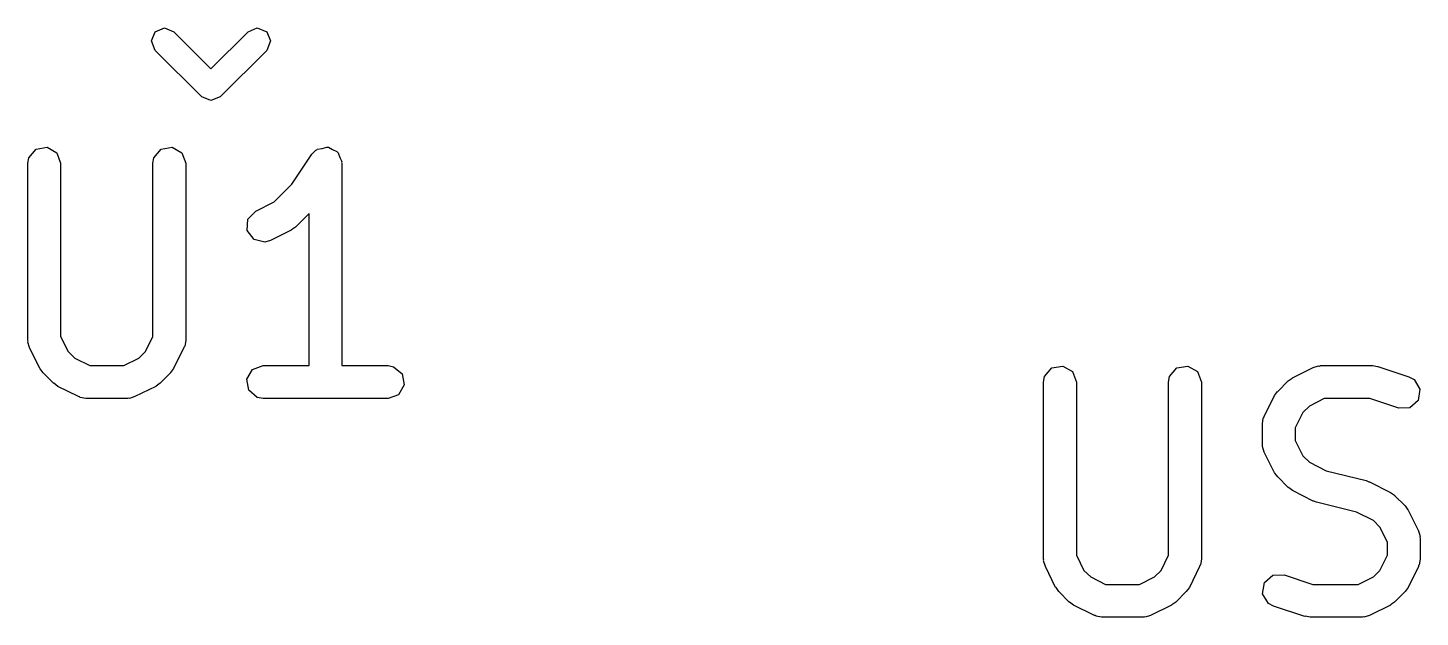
# Model space of a CAD drawing. Extents: x 83.3 to 116.7, y -117 to -83.4.
# Drawn here: x 99.16 to 105.53, y -107.53 to -104.83 of the extents above; entities that cross this region are included whole.
import ezdxf

# ---------------------------------------------------------------- set-up
doc = ezdxf.new("R2010")
doc.units = 0
doc.layers.add('BLACK', color=7, linetype='CONTINUOUS')

msp = doc.modelspace()

# ---------------------------------------------------------------- linework, layer by layer
at = {"layer": 'BLACK', "linetype": 'CONTINUOUS'}
for p, q in [((99.7279, -104.893), (99.7454, -104.851)), ((99.7454, -104.851), (99.7879, -104.833)), ((99.7879, -104.833), (99.8303, -104.851)), ((99.8303, -104.851), (100, -105.02)), ((100, -105.02), (100.17, -104.851)), ((100.17, -104.851), (100.212, -104.833)), ((100.212, -104.833), (100.255, -104.851)), ((100.255, -104.851), (100.272, -104.893)), ((99.7454, -104.936), (99.7279, -104.893)), ((99.9576, -105.148), (99.7454, -104.936)), ((100.255, -104.936), (100.042, -105.148)), ((100.272, -104.893), (100.255, -104.936)), ((100, -105.165), (99.9576, -105.148)), ((100.042, -105.148), (100, -105.165)), ((99.2006, -105.387), (99.2511, -105.379)), ((99.2511, -105.379), (99.2955, -105.404)), ((99.772, -105.387), (99.8225, -105.379)), ((99.8225, -105.379), (99.867, -105.404)), ((100.486, -105.387), (100.508, -105.384)), ((100.508, -105.384), (100.529, -105.378)), ((100.529, -105.378), (100.533, -105.379)), ((100.533, -105.379), (100.537, -105.379)), ((100.537, -105.379), (100.556, -105.389)), ((99.1631, -105.452), (99.1676, -105.427)), ((99.1676, -105.427), (99.2006, -105.387)), ((99.2955, -105.404), (99.3131, -105.452)), ((99.7345, -105.452), (99.739, -105.427)), ((99.739, -105.427), (99.772, -105.387)), ((99.867, -105.404), (99.8845, -105.452)), ((100.37, -105.547), (100.461, -105.411)), ((100.461, -105.411), (100.479, -105.392)), ((100.479, -105.392), (100.484, -105.391)), ((100.484, -105.391), (100.486, -105.387)), ((100.556, -105.389), (100.576, -105.398)), ((100.576, -105.398), (100.578, -105.402)), ((100.578, -105.402), (100.581, -105.404)), ((100.581, -105.404), (100.589, -105.425)), ((100.589, -105.425), (100.598, -105.444)), ((100.598, -105.444), (100.597, -105.448)), ((100.597, -105.448), (100.599, -105.452)), ((99.1631, -106.262), (99.1631, -105.452)), ((99.3131, -105.452), (99.3131, -106.244)), ((99.7345, -106.244), (99.7345, -105.452)), ((99.8845, -105.452), (99.8845, -106.262)), ((100.599, -105.452), (100.599, -106.377)), ((100.289, -105.629), (100.37, -105.547)), ((100.205, -105.671), (100.289, -105.629)), ((100.169, -105.708), (100.205, -105.671)), ((100.449, -105.681), (100.386, -105.744)), ((100.449, -106.377), (100.449, -105.681)), ((100.166, -105.759), (100.169, -105.708)), ((100.197, -105.801), (100.166, -105.759)), ((100.367, -105.758), (100.272, -105.805)), ((100.368, -105.756), (100.367, -105.758)), ((100.386, -105.744), (100.368, -105.756)), ((100.247, -105.813), (100.197, -105.801)), ((100.272, -105.805), (100.247, -105.813)), ((99.1646, -106.266), (99.1631, -106.262)), ((99.1636, -106.27), (99.1646, -106.266)), ((99.171, -106.295), (99.1636, -106.27)), ((99.3131, -106.244), (99.3474, -106.313)), ((99.7003, -106.313), (99.7345, -106.244)), ((99.8845, -106.262), (99.88, -106.288)), ((99.2186, -106.391), (99.171, -106.295)), ((99.3474, -106.313), (99.3778, -106.343)), ((99.6699, -106.343), (99.7003, -106.313)), ((99.8766, -106.295), (99.829, -106.391)), ((99.8771, -106.291), (99.8766, -106.295)), ((99.88, -106.288), (99.8771, -106.291)), ((99.2198, -106.392), (99.2186, -106.391)), ((99.2327, -106.41), (99.2198, -106.392)), ((99.3778, -106.343), (99.4463, -106.377)), ((99.4463, -106.377), (99.6013, -106.377)), ((99.6013, -106.377), (99.6699, -106.343)), ((99.829, -106.391), (99.8156, -106.409)), ((100.164, -106.439), (100.19, -106.395)), ((100.19, -106.395), (100.238, -106.377)), ((100.238, -106.377), (100.449, -106.377)), ((100.599, -106.377), (100.81, -106.377)), ((100.81, -106.377), (100.835, -106.382)), ((100.835, -106.382), (100.874, -106.415)), ((103.81, -106.427), (103.843, -106.387)), ((103.843, -106.387), (103.894, -106.379)), ((103.894, -106.379), (103.938, -106.404)), ((103.938, -106.404), (103.956, -106.452)), ((104.382, -106.427), (104.415, -106.387)), ((104.415, -106.387), (104.465, -106.379)), ((104.465, -106.379), (104.51, -106.404)), ((104.51, -106.404), (104.527, -106.452)), ((104.943, -106.433), (105.038, -106.385)), ((105.038, -106.385), (105.063, -106.378)), ((105.063, -106.378), (105.067, -106.379)), ((105.067, -106.379), (105.071, -106.377)), ((105.071, -106.377), (105.31, -106.377)), ((105.31, -106.377), (105.332, -106.381)), ((105.332, -106.381), (105.333, -106.381)), ((105.333, -106.381), (105.476, -106.429)), ((99.2803, -106.458), (99.2327, -106.41)), ((99.2818, -106.458), (99.2803, -106.458)), ((99.2998, -106.472), (99.2818, -106.458)), ((99.7673, -106.458), (99.749, -106.471)), ((99.8149, -106.41), (99.7673, -106.458)), ((99.8156, -106.409), (99.8149, -106.41)), ((100.173, -106.49), (100.164, -106.439)), ((100.883, -106.465), (100.858, -106.51)), ((100.874, -106.415), (100.883, -106.465)), ((103.806, -106.452), (103.81, -106.427)), ((103.806, -107.262), (103.806, -106.452)), ((103.956, -106.452), (103.956, -107.244)), ((104.377, -106.452), (104.382, -106.427)), ((104.377, -107.244), (104.377, -106.452)), ((104.527, -106.452), (104.527, -107.262)), ((104.876, -106.495), (104.923, -106.447)), ((104.923, -106.447), (104.942, -106.434)), ((104.942, -106.434), (104.943, -106.433)), ((105.476, -106.429), (105.499, -106.441)), ((105.499, -106.441), (105.526, -106.485)), ((99.395, -106.519), (99.2998, -106.472)), ((99.3995, -106.52), (99.395, -106.519)), ((99.4029, -106.523), (99.3995, -106.52)), ((99.4286, -106.527), (99.4029, -106.523)), ((99.619, -106.527), (99.4286, -106.527)), ((99.6233, -106.526), (99.619, -106.527)), ((99.6276, -106.527), (99.6233, -106.526)), ((99.6526, -106.519), (99.6276, -106.527)), ((99.7478, -106.472), (99.6526, -106.519)), ((99.749, -106.471), (99.7478, -106.472)), ((100.212, -106.523), (100.173, -106.49)), ((100.238, -106.527), (100.212, -106.523)), ((100.81, -106.527), (100.238, -106.527)), ((100.858, -106.51), (100.81, -106.527)), ((104.814, -106.609), (104.861, -106.514)), ((104.861, -106.514), (104.875, -106.496)), ((104.875, -106.496), (104.876, -106.495)), ((105.089, -106.527), (105.021, -106.562)), ((105.297, -106.527), (105.089, -106.527)), ((105.429, -106.571), (105.297, -106.527)), ((105.526, -106.485), (105.518, -106.536)), ((104.99, -106.592), (104.956, -106.661)), ((105.021, -106.562), (104.99, -106.592)), ((105.48, -106.57), (105.429, -106.571)), ((105.518, -106.536), (105.48, -106.57)), ((104.806, -106.643), (104.81, -106.617)), ((104.806, -106.738), (104.806, -106.643)), ((104.81, -106.617), (104.813, -106.614)), ((104.813, -106.614), (104.814, -106.609)), ((104.956, -106.661), (104.956, -106.72)), ((104.956, -106.72), (104.99, -106.789)), ((104.807, -106.742), (104.806, -106.738)), ((104.806, -106.747), (104.807, -106.742)), ((104.814, -106.772), (104.806, -106.747)), ((104.861, -106.867), (104.814, -106.772)), ((104.99, -106.789), (105.021, -106.819)), ((105.021, -106.819), (105.098, -106.858)), ((104.863, -106.868), (104.861, -106.867)), ((104.876, -106.886), (104.863, -106.868)), ((104.923, -106.934), (104.876, -106.886)), ((105.098, -106.858), (105.28, -106.903)), ((105.28, -106.903), (105.292, -106.909)), ((105.292, -106.909), (105.295, -106.909)), ((105.295, -106.909), (105.391, -106.957)), ((104.925, -106.935), (104.923, -106.934)), ((104.943, -106.948), (104.925, -106.935)), ((105.038, -106.996), (104.943, -106.948)), ((105.391, -106.957), (105.409, -106.97)), ((105.409, -106.97), (105.41, -106.971)), ((105.41, -106.971), (105.458, -107.018)), ((105.041, -106.996), (105.038, -106.996)), ((105.053, -107.001), (105.041, -106.996)), ((105.236, -107.047), (105.053, -107.001)), ((105.458, -107.018), (105.471, -107.037)), ((105.471, -107.037), (105.472, -107.038)), ((105.472, -107.038), (105.519, -107.133)), ((105.313, -107.085), (105.236, -107.047)), ((105.343, -107.116), (105.313, -107.085)), ((105.377, -107.184), (105.343, -107.116)), ((105.519, -107.133), (105.527, -107.158)), ((105.527, -107.158), (105.526, -107.162)), ((105.526, -107.162), (105.527, -107.167)), ((105.527, -107.167), (105.527, -107.262)), ((105.377, -107.244), (105.377, -107.184)), ((103.807, -107.266), (103.806, -107.262)), ((103.806, -107.27), (103.807, -107.266)), ((103.814, -107.295), (103.806, -107.27)), ((103.861, -107.391), (103.814, -107.295)), ((103.956, -107.244), (103.99, -107.313)), ((104.343, -107.313), (104.377, -107.244)), ((104.519, -107.295), (104.472, -107.391)), ((104.52, -107.291), (104.519, -107.295)), ((104.523, -107.288), (104.52, -107.291)), ((104.527, -107.262), (104.523, -107.288)), ((105.343, -107.313), (105.377, -107.244)), ((105.519, -107.295), (105.472, -107.391)), ((105.52, -107.291), (105.519, -107.295)), ((105.523, -107.288), (105.52, -107.291)), ((105.527, -107.262), (105.523, -107.288)), ((103.99, -107.313), (104.021, -107.343)), ((104.021, -107.343), (104.089, -107.377)), ((104.244, -107.377), (104.313, -107.343)), ((104.313, -107.343), (104.343, -107.313)), ((104.815, -107.369), (104.853, -107.335)), ((104.853, -107.335), (104.905, -107.334)), ((104.905, -107.334), (105.036, -107.377)), ((105.244, -107.377), (105.313, -107.343)), ((105.313, -107.343), (105.343, -107.313)), ((103.863, -107.392), (103.861, -107.391)), ((103.876, -107.41), (103.863, -107.392)), ((103.923, -107.458), (103.876, -107.41)), ((104.089, -107.377), (104.244, -107.377)), ((104.458, -107.41), (104.41, -107.458)), ((104.472, -107.391), (104.458, -107.409)), ((104.458, -107.409), (104.458, -107.41)), ((104.807, -107.42), (104.815, -107.369)), ((104.834, -107.464), (104.807, -107.42)), ((105.036, -107.377), (105.244, -107.377)), ((105.458, -107.41), (105.41, -107.458)), ((105.472, -107.391), (105.458, -107.409)), ((105.458, -107.409), (105.458, -107.41)), ((103.925, -107.458), (103.923, -107.458)), ((103.943, -107.472), (103.925, -107.458)), ((104.038, -107.519), (103.943, -107.472)), ((104.391, -107.472), (104.295, -107.519)), ((104.392, -107.471), (104.391, -107.472)), ((104.41, -107.458), (104.392, -107.471)), ((104.857, -107.476), (104.834, -107.464)), ((105, -107.524), (104.857, -107.476)), ((105.391, -107.472), (105.295, -107.519)), ((105.392, -107.471), (105.391, -107.472)), ((105.41, -107.458), (105.392, -107.471)), ((104.042, -107.52), (104.038, -107.519)), ((104.046, -107.523), (104.042, -107.52)), ((104.071, -107.527), (104.046, -107.523)), ((104.262, -107.527), (104.071, -107.527)), ((104.266, -107.526), (104.262, -107.527)), ((104.27, -107.527), (104.266, -107.526)), ((104.295, -107.519), (104.27, -107.527)), ((105.002, -107.523), (105, -107.524)), ((105.024, -107.527), (105.002, -107.523)), ((105.262, -107.527), (105.024, -107.527)), ((105.266, -107.526), (105.262, -107.527)), ((105.27, -107.527), (105.266, -107.526)), ((105.295, -107.519), (105.27, -107.527))]:
    msp.add_line(p, q, dxfattribs=at)

doc.saveas('drawing.dxf')
